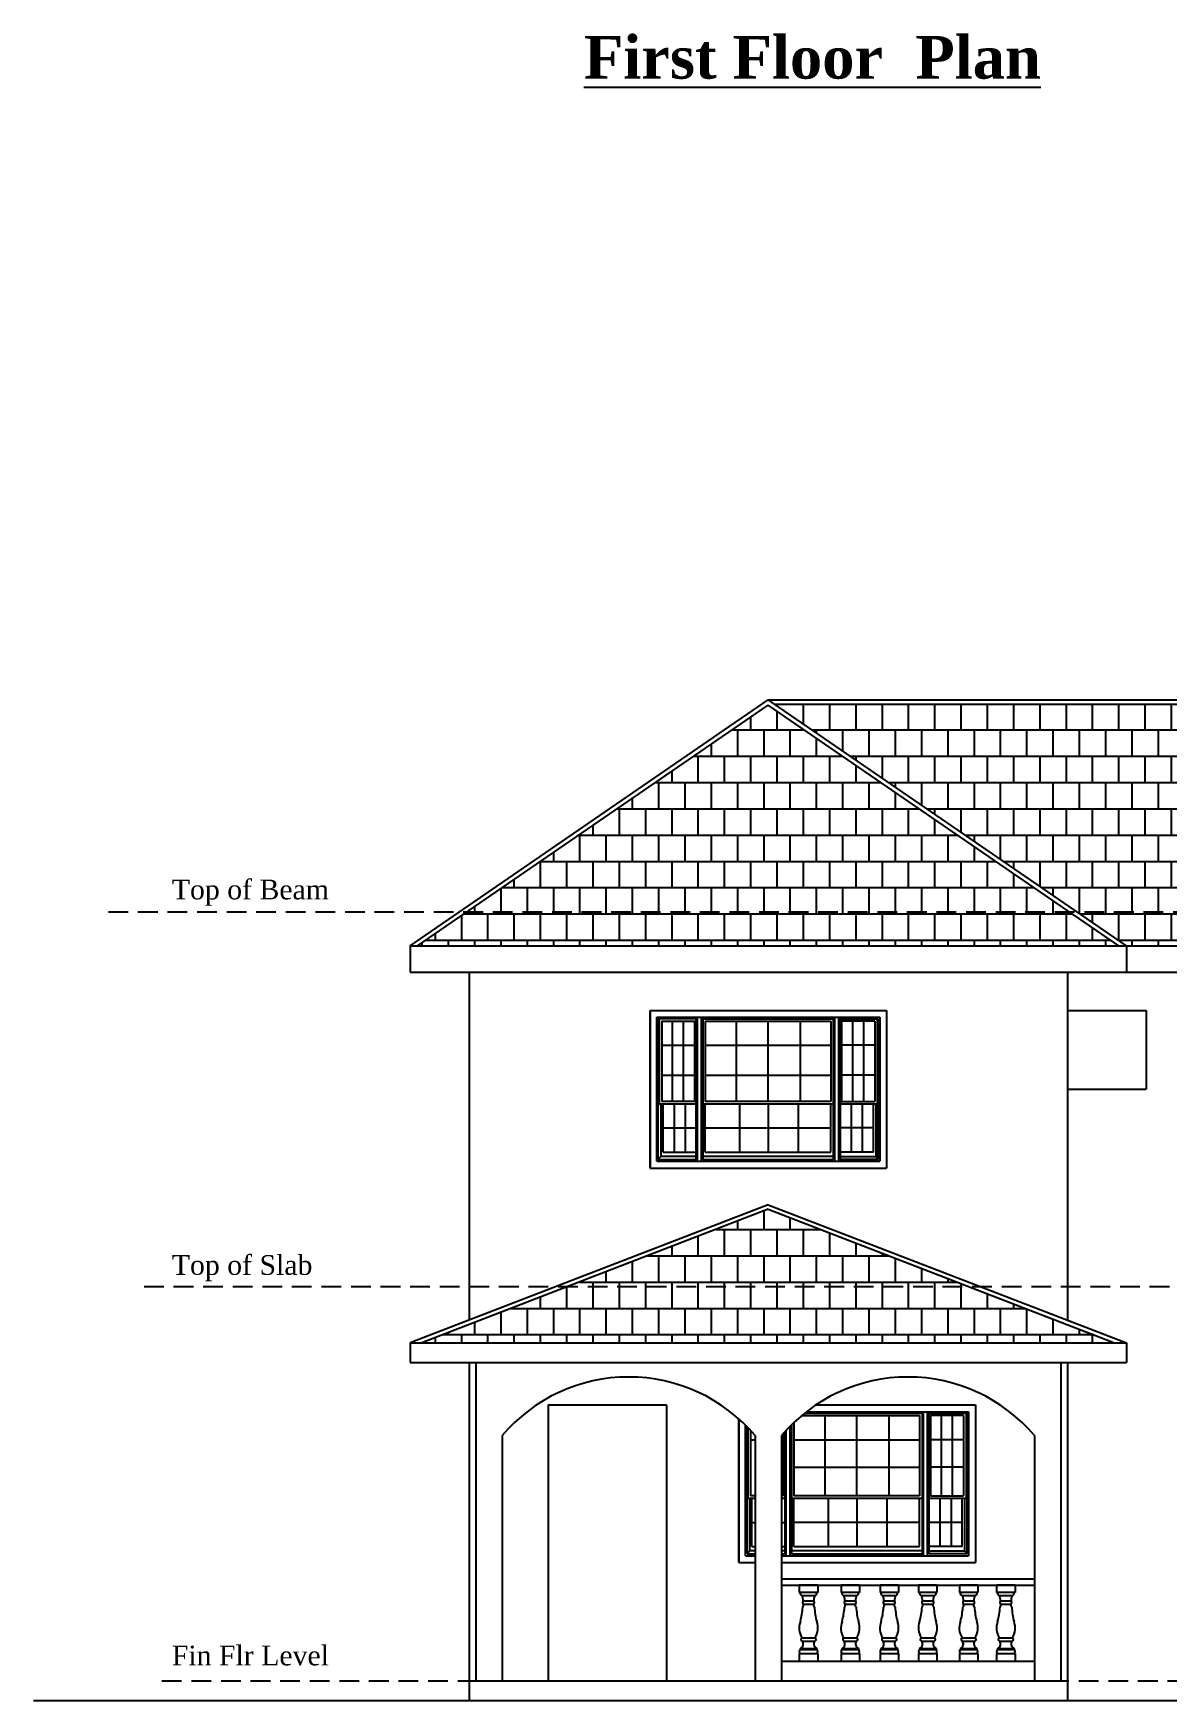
# Model space of a CAD drawing. Header units: inches. Extents: x 8172 to 11619, y -1386 to 1167.
# Drawn here: x 9700 to 10045, y -1351 to -844 of the extents above; entities that cross this region are included whole.
import ezdxf

# ---------------------------------------------------------------- set-up
doc = ezdxf.new("R2010")
doc.units = ezdxf.units.IN
doc.header["$LTSCALE"] = 48
doc.header["$MEASUREMENT"] = 0
doc.linetypes.add('0', pattern=[0])
doc.linetypes.add('HIDDEN2', pattern=[0.1875, 0.125, -0.0625])
doc.layers.add('A-Glaz', color=92, linetype='Continuous')
doc.layers.add('A-Wall', color=40, linetype='Continuous')
doc.styles.get("Standard").update_dxf_attribs({"font": 'romantic.ttf'})
pattern_1 = [(0, (-4338.048, -2400.059), (0, 8), []), (90, (-4338.0483, -2400.0588), (-4, 8), [8, -8])]

msp = doc.modelspace()

# ---------------------------------------------------------------- hatches: boundary and pattern name
h = msp.add_hatch()
h.set_pattern_fill('AR-B88', color=8, style=0)
h.set_pattern_definition(pattern_1)
h.paths.add_polyline_path([(10171.26, -1048.49), (10064.55, -1121.77), (10277.96, -1121.77)])
h.paths.add_polyline_path([(10169.36, -1048.21), (9925.15, -1048.21), (10032.26, -1121.77), (10062.26, -1121.77)])
h.paths.add_polyline_path([(9923.26, -1048.49), (9816.55, -1121.77), (10029.96, -1121.77)])
h = msp.add_hatch()
h.set_pattern_fill('AR-B88', color=8, style=0)
h.set_pattern_definition(pattern_1)
h.paths.add_polyline_path([(9923.26, -1201.9), (9817.87, -1242.51), (10028.64, -1242.51)])

# ---------------------------------------------------------------- linework, layer by layer
at = {"color": 5}
for p, q in [((9814.26, -1121.77), (9923.26, -1046.91)), ((9816.55, -1121.77), (9923.26, -1048.49)), ((10032.26, -1121.77), (9923.26, -1046.91)), ((9923.26, -1046.91), (10171.26, -1046.91)), ((10029.96, -1121.77), (9923.26, -1048.49)), ((9925.15, -1048.21), (10169.36, -1048.21)), ((9814.26, -1121.77), (9814.26, -1129.77)), ((9814.26, -1121.77), (10032.26, -1121.77)), ((10032.26, -1121.77), (10032.26, -1129.77)), ((10032.26, -1121.77), (10062.26, -1121.77)), ((9814.26, -1129.77), (10032.26, -1129.77)), ((10032.26, -1129.77), (10062.26, -1129.77)), ((9923.26, -1200.51), (9814.26, -1242.51)), ((9923.26, -1201.9), (9817.87, -1242.51)), ((9923.26, -1200.51), (10032.26, -1242.51)), ((9923.26, -1201.9), (10028.64, -1242.51)), ((9814.26, -1242.51), (10032.26, -1242.51)), ((9814.26, -1242.51), (9814.26, -1248.51)), ((10032.26, -1242.51), (10032.26, -1248.51)), ((9814.26, -1248.51), (10032.26, -1248.51))]:
    msp.add_line(p, q, dxfattribs=at)
at = {"color": 8, "linetype": 'HIDDEN2'}
for p, q in [((9722.45, -1111.41), (10318.73, -1111.41)), ((9733.3, -1225.41), (10318.73, -1225.41)), ((9738.74, -1345.41), (10318.73, -1345.41))]:
    msp.add_line(p, q, dxfattribs=at)
for p, q in [((9887.26, -1141.41), (9887.26, -1189.41)), ((9914.26, -1265.65), (9914.26, -1309.41)), ((9914.26, -1265.65), (9914.26, -1309.41)), ((9914.26, -1309.41), (9919.26, -1309.41)), ((9699.61, -1351.41), (10292.77, -1351.41))]:
    msp.add_line(p, q)
at = {"layer": 'A-Glaz', "linetype": '0'}
for p, q in [((9887.26, -1189.41), (9887.26, -1141.41)), ((9887.26, -1141.41), (9959.26, -1141.41)), ((9889.34, -1187.32), (9889.34, -1143.49)), ((9889.34, -1143.49), (9957.17, -1143.49)), ((9889.79, -1186.73), (9889.79, -1143.94)), ((9901.24, -1143.94), (9889.79, -1143.94)), ((9890.08, -1143.94), (9890.08, -1169.84)), ((9890.83, -1144.68), (9890.83, -1169.1)), ((9890.83, -1144.68), (9900.8, -1144.68)), ((9894.15, -1169.1), (9894.15, -1144.68)), ((9897.47, -1169.1), (9897.47, -1144.68)), ((9900.8, -1144.68), (9900.8, -1169.1)), ((9901.24, -1143.94), (9901.24, -1186.73)), ((9901.69, -1187.32), (9901.69, -1143.49)), ((9902.88, -1187.32), (9902.88, -1143.49)), ((9903.33, -1143.94), (9903.33, -1186.73)), ((9903.33, -1143.94), (9943.04, -1143.94)), ((9904.07, -1144.68), (9904.07, -1169.1)), ((9904.07, -1144.68), (9942.3, -1144.68)), ((9913.59, -1169.1), (9913.59, -1144.68)), ((9923.18, -1169.1), (9923.18, -1144.68)), ((9933.08, -1169.1), (9933.08, -1144.68)), ((9942.3, -1144.68), (9942.3, -1169.1)), ((9943.04, -1143.94), (9943.04, -1186.73)), ((9943.49, -1187.32), (9943.49, -1143.49)), ((9944.68, -1187.32), (9944.68, -1143.49)), ((9944.73, -1169.1), (9944.73, -1144.68)), ((9945.12, -1143.94), (9945.12, -1186.73)), ((9945.12, -1143.94), (9956.73, -1143.94)), ((9945.57, -1144.68), (9945.57, -1169.1)), ((9955.69, -1144.68), (9945.57, -1144.68)), ((9948.94, -1169.1), (9948.94, -1144.68)), ((9952.31, -1169.1), (9952.31, -1144.68)), ((9955.69, -1144.68), (9955.69, -1169.1)), ((9956.43, -1143.94), (9956.43, -1169.84)), ((9956.73, -1186.73), (9956.73, -1143.94)), ((9957.17, -1143.49), (9957.17, -1187.32)), ((9959.26, -1141.41), (9959.26, -1189.41)), ((10014.26, -1141.41), (10038.26, -1141.41)), ((10038.26, -1141.41), (10038.26, -1165.41)), ((9890.83, -1152.01), (9900.8, -1152.01)), ((9904.07, -1152.01), (9942.3, -1152.01)), ((9955.69, -1152.01), (9945.57, -1152.01)), ((9890.83, -1161.11), (9900.8, -1161.11)), ((9904.07, -1161.11), (9942.3, -1161.11)), ((9955.69, -1161.11), (9945.57, -1161.11)), ((10014.26, -1165.41), (10038.26, -1165.41)), ((9890.08, -1169.84), (9901.24, -1169.84)), ((9890.53, -1169.84), (9890.53, -1185.84)), ((9900.8, -1169.1), (9890.83, -1169.1)), ((9891.27, -1184.5), (9891.27, -1169.84)), ((9894.6, -1169.84), (9894.6, -1184.5)), ((9897.92, -1169.84), (9897.92, -1184.5)), ((9903.33, -1169.84), (9943.04, -1169.84)), ((9942.3, -1169.1), (9904.07, -1169.1)), ((9904.07, -1184.5), (9904.07, -1169.84)), ((9914.48, -1169.84), (9914.48, -1184.5)), ((9923.18, -1169.84), (9923.18, -1184.5)), ((9932.31, -1169.84), (9932.31, -1184.5)), ((9942.3, -1184.5), (9942.3, -1169.84)), ((9944.73, -1169.84), (9944.73, -1184.5)), ((9945.12, -1169.84), (9956.43, -1169.84)), ((9945.57, -1169.1), (9955.69, -1169.1)), ((9948.5, -1169.84), (9948.5, -1184.5)), ((9951.87, -1169.84), (9951.87, -1184.5)), ((9955.24, -1184.5), (9955.24, -1169.84)), ((9955.98, -1169.84), (9955.98, -1185.84)), ((9891.27, -1177.17), (9901.24, -1177.17)), ((9904.07, -1177.1), (9942.3, -1177.1)), ((9955.24, -1177.17), (9945.12, -1177.17)), ((9889.79, -1186.73), (9890.53, -1185.84)), ((9889.79, -1186.73), (9901.24, -1186.73)), ((9901.24, -1185.84), (9890.53, -1185.84)), ((9891.27, -1184.5), (9901.24, -1184.5)), ((9943.04, -1185.84), (9903.33, -1185.84)), ((9903.33, -1186.73), (9943.04, -1186.73)), ((9904.07, -1184.5), (9942.3, -1184.5)), ((9955.24, -1184.5), (9945.12, -1184.5)), ((9945.12, -1185.84), (9955.98, -1185.84)), ((9956.73, -1186.73), (9945.12, -1186.73)), ((9956.73, -1186.73), (9955.98, -1185.84)), ((9887.26, -1189.41), (9959.26, -1189.41)), ((9889.34, -1187.32), (9957.17, -1187.32)), ((9856.26, -1261.41), (9856.26, -1345.41)), ((9856.26, -1261.41), (9892.26, -1261.41)), ((9892.26, -1261.41), (9892.26, -1345.41)), ((9937.77, -1261.41), (9986.26, -1261.41)), ((9986.26, -1261.41), (9986.26, -1309.41)), ((9914.26, -1309.41), (9914.26, -1265.65)), ((9916.34, -1307.32), (9916.34, -1267.6)), ((9916.79, -1306.73), (9916.79, -1268.05)), ((9929.88, -1307.32), (9929.88, -1267.9)), ((9930.33, -1267.46), (9930.33, -1306.73)), ((9931.07, -1266.74), (9931.07, -1289.1)), ((9933.39, -1264.68), (9969.3, -1264.68)), ((9934.3, -1263.94), (9970.04, -1263.94)), ((9934.87, -1263.49), (9984.17, -1263.49)), ((9940.59, -1289.1), (9940.59, -1264.68)), ((9950.18, -1289.1), (9950.18, -1264.68)), ((9960.08, -1289.1), (9960.08, -1264.68)), ((9969.3, -1264.68), (9969.3, -1289.1)), ((9970.04, -1263.94), (9970.04, -1306.73)), ((9970.49, -1307.32), (9970.49, -1263.49)), ((9971.68, -1307.32), (9971.68, -1263.49)), ((9971.73, -1289.1), (9971.73, -1264.68)), ((9972.12, -1263.94), (9972.12, -1306.73)), ((9972.12, -1263.94), (9983.73, -1263.94)), ((9972.57, -1264.68), (9972.57, -1289.1)), ((9982.69, -1264.68), (9972.57, -1264.68)), ((9975.94, -1289.1), (9975.94, -1264.68)), ((9979.31, -1289.1), (9979.31, -1264.68)), ((9982.69, -1264.68), (9982.69, -1289.1)), ((9983.43, -1263.94), (9983.43, -1289.84)), ((9983.73, -1306.73), (9983.73, -1263.94)), ((9984.17, -1263.49), (9984.17, -1307.32)), ((9917.08, -1268.36), (9917.08, -1289.84)), ((9917.83, -1269.15), (9917.83, -1289.1)), ((9917.83, -1272.01), (9919.26, -1272.01)), ((9927.26, -1272.01), (9927.8, -1272.01)), ((9927.8, -1270.13), (9927.8, -1289.1)), ((9928.24, -1269.63), (9928.24, -1306.73)), ((9928.69, -1307.32), (9928.69, -1269.14)), ((9931.07, -1272.01), (9969.3, -1272.01)), ((9982.69, -1272.01), (9972.57, -1272.01)), ((9931.07, -1280.34), (9969.3, -1280.34)), ((9982.69, -1280.34), (9972.57, -1280.34)), ((9917.08, -1289.84), (9919.26, -1289.84)), ((9917.53, -1289.84), (9917.53, -1305.84)), ((9919.26, -1289.1), (9917.83, -1289.1)), ((9918.27, -1304.5), (9918.27, -1289.84)), ((9927.8, -1289.1), (9927.26, -1289.1)), ((9927.26, -1289.84), (9928.24, -1289.84)), ((9930.33, -1289.84), (9970.04, -1289.84)), ((9969.3, -1289.1), (9931.07, -1289.1)), ((9931.07, -1304.5), (9931.07, -1289.84)), ((9941.48, -1289.84), (9941.48, -1304.5)), ((9950.18, -1289.84), (9950.18, -1304.5)), ((9959.31, -1289.84), (9959.31, -1304.5)), ((9969.3, -1304.5), (9969.3, -1289.84)), ((9971.73, -1289.84), (9971.73, -1304.5)), ((9972.12, -1289.84), (9983.43, -1289.84)), ((9972.57, -1289.1), (9982.69, -1289.1)), ((9975.5, -1289.84), (9975.5, -1304.5)), ((9978.87, -1289.84), (9978.87, -1304.5)), ((9982.24, -1304.5), (9982.24, -1289.84)), ((9982.98, -1289.84), (9982.98, -1305.84)), ((9918.27, -1297.17), (9919.26, -1297.17)), ((9927.26, -1297.17), (9928.24, -1297.17)), ((9931.07, -1297.1), (9969.3, -1297.1)), ((9982.24, -1297.17), (9972.12, -1297.17)), ((9916.34, -1307.32), (9919.26, -1307.32)), ((9916.79, -1306.73), (9917.53, -1305.84)), ((9916.79, -1306.73), (9919.26, -1306.73)), ((9919.26, -1305.84), (9917.53, -1305.84)), ((9918.27, -1304.5), (9919.26, -1304.5)), ((9927.26, -1304.5), (9928.24, -1304.5)), ((9928.24, -1305.84), (9927.26, -1305.84)), ((9927.26, -1306.73), (9928.24, -1306.73)), ((9927.26, -1307.32), (9984.17, -1307.32)), ((9970.04, -1305.84), (9930.33, -1305.84)), ((9930.33, -1306.73), (9970.04, -1306.73)), ((9931.07, -1304.5), (9969.3, -1304.5)), ((9982.24, -1304.5), (9972.12, -1304.5)), ((9972.12, -1305.84), (9982.98, -1305.84)), ((9983.73, -1306.73), (9972.12, -1306.73)), ((9983.73, -1306.73), (9982.98, -1305.84)), ((9914.26, -1309.41), (9919.26, -1309.41)), ((9927.26, -1309.41), (9986.26, -1309.41))]:
    msp.add_line(p, q, dxfattribs=at)
at = {"layer": 'A-Wall'}
for p, q in [((9832.26, -1129.77), (9832.26, -1235.57)), ((10014.26, -1129.77), (10014.26, -1235.57)), ((9832.26, -1248.51), (9832.26, -1351.41)), ((9834.26, -1248.51), (9834.26, -1345.41)), ((10012.26, -1248.51), (10012.26, -1345.41)), ((10014.26, -1248.51), (10014.26, -1351.41)), ((9842.26, -1270.76), (9842.26, -1345.41)), ((9919.26, -1270.76), (9919.26, -1345.41)), ((9927.26, -1270.76), (9927.26, -1345.41)), ((10004.26, -1270.76), (10004.26, -1345.41)), ((9832.26, -1345.41), (10014.26, -1345.41))]:
    msp.add_line(p, q, dxfattribs=at)
at = {"layer": 'A-Wall', "color": 6}
for p, q in [((9927.26, -1314.3), (10004.26, -1314.3)), ((9927.26, -1316.3), (10004.26, -1316.3)), ((9938.29, -1316.3), (9932.69, -1316.3)), ((9932.69, -1316.3), (9932.69, -1318.5)), ((9938.29, -1318.5), (9932.69, -1318.5)), ((9938.29, -1316.3), (9938.29, -1318.5)), ((9950.98, -1316.3), (9945.38, -1316.3)), ((9945.38, -1316.3), (9945.38, -1318.5)), ((9950.98, -1318.5), (9945.38, -1318.5)), ((9950.98, -1316.3), (9950.98, -1318.5)), ((9962.85, -1316.3), (9957.25, -1316.3)), ((9957.25, -1316.3), (9957.25, -1318.5)), ((9962.85, -1318.5), (9957.25, -1318.5)), ((9962.85, -1316.3), (9962.85, -1318.5)), ((9974.59, -1316.3), (9968.99, -1316.3)), ((9968.99, -1316.3), (9968.99, -1318.5)), ((9974.59, -1318.5), (9968.99, -1318.5)), ((9974.59, -1316.3), (9974.59, -1318.5)), ((9987.01, -1316.3), (9981.41, -1316.3)), ((9981.41, -1316.3), (9981.41, -1318.5)), ((9987.01, -1318.5), (9981.41, -1318.5)), ((9987.01, -1316.3), (9987.01, -1318.5)), ((9998.33, -1316.3), (9992.73, -1316.3)), ((9992.73, -1316.3), (9992.73, -1318.5)), ((9998.33, -1318.5), (9992.73, -1318.5)), ((9998.33, -1316.3), (9998.33, -1318.5)), ((9937.49, -1319.5), (9933.49, -1319.5)), ((9933.87, -1321.04), (9937.09, -1321.04)), ((9933.89, -1322.04), (9934.03, -1322.04)), ((9934.03, -1322.04), (9936.95, -1322.04)), ((9936.95, -1322.04), (9937.09, -1322.04)), ((9950.18, -1319.5), (9946.18, -1319.5)), ((9946.57, -1321.04), (9949.78, -1321.04)), ((9946.58, -1322.04), (9946.73, -1322.04)), ((9946.73, -1322.04), (9949.65, -1322.04)), ((9949.65, -1322.04), (9949.78, -1322.04)), ((9962.05, -1319.5), (9958.05, -1319.5)), ((9958.44, -1321.04), (9961.65, -1321.04)), ((9958.45, -1322.04), (9958.6, -1322.04)), ((9958.6, -1322.04), (9961.52, -1322.04)), ((9961.52, -1322.04), (9961.65, -1322.04)), ((9973.79, -1319.5), (9969.79, -1319.5)), ((9970.17, -1321.04), (9973.39, -1321.04)), ((9970.19, -1322.04), (9970.33, -1322.04)), ((9970.33, -1322.04), (9973.25, -1322.04)), ((9973.25, -1322.04), (9973.39, -1322.04)), ((9986.21, -1319.5), (9982.21, -1319.5)), ((9982.59, -1321.04), (9985.81, -1321.04)), ((9982.61, -1322.04), (9982.75, -1322.04)), ((9982.75, -1322.04), (9985.67, -1322.04)), ((9985.67, -1322.04), (9985.81, -1322.04)), ((9997.53, -1319.5), (9993.53, -1319.5)), ((9993.91, -1321.04), (9997.13, -1321.04)), ((9993.93, -1322.04), (9994.07, -1322.04)), ((9994.07, -1322.04), (9996.99, -1322.04)), ((9996.99, -1322.04), (9997.13, -1322.04)), ((9933.49, -1330.91), (9933.49, -1330.91)), ((9933.49, -1332.31), (9937.49, -1332.31)), ((9933.59, -1333.31), (9937.39, -1333.31)), ((9946.18, -1330.91), (9946.18, -1330.91)), ((9946.19, -1332.31), (9950.19, -1332.31)), ((9946.29, -1333.31), (9950.09, -1333.31)), ((9958.05, -1330.91), (9958.05, -1330.91)), ((9958.06, -1332.31), (9962.06, -1332.31)), ((9958.16, -1333.31), (9961.96, -1333.31)), ((9969.79, -1330.91), (9969.79, -1330.91)), ((9969.8, -1332.31), (9973.8, -1332.31)), ((9969.9, -1333.31), (9973.7, -1333.31)), ((9982.21, -1330.91), (9982.21, -1330.91)), ((9982.22, -1332.31), (9986.22, -1332.31)), ((9982.32, -1333.31), (9986.12, -1333.31)), ((9993.53, -1330.91), (9993.53, -1330.91)), ((9993.54, -1332.31), (9997.54, -1332.31)), ((9993.64, -1333.31), (9997.44, -1333.31)), ((9932.69, -1336.34), (9932.69, -1336.43)), ((9932.69, -1337.01), (9938.29, -1337.01)), ((9932.69, -1337.01), (9932.69, -1339.41)), ((9932.94, -1335.81), (9937.99, -1335.81)), ((9932.99, -1335.51), (9938.01, -1335.51)), ((9932.99, -1335.51), (9932.99, -1335.81)), ((9937.99, -1335.51), (9937.99, -1335.81)), ((9938.29, -1337.01), (9938.29, -1339.41)), ((9945.38, -1336.34), (9945.38, -1336.43)), ((9945.38, -1337.01), (9950.98, -1337.01)), ((9945.38, -1337.01), (9945.38, -1339.41)), ((9945.64, -1335.81), (9950.68, -1335.81)), ((9945.68, -1335.51), (9950.71, -1335.51)), ((9945.68, -1335.51), (9945.68, -1335.81)), ((9950.68, -1335.51), (9950.68, -1335.81)), ((9950.98, -1337.01), (9950.98, -1339.41)), ((9957.25, -1336.34), (9957.25, -1336.43)), ((9957.25, -1337.01), (9962.85, -1337.01)), ((9957.25, -1337.01), (9957.25, -1339.41)), ((9957.51, -1335.81), (9962.55, -1335.81)), ((9957.55, -1335.51), (9962.58, -1335.51)), ((9957.55, -1335.51), (9957.55, -1335.81)), ((9962.55, -1335.51), (9962.55, -1335.81)), ((9962.85, -1337.01), (9962.85, -1339.41)), ((9968.99, -1336.34), (9968.99, -1336.43)), ((9968.99, -1337.01), (9974.59, -1337.01)), ((9968.99, -1337.01), (9968.99, -1339.41)), ((9969.24, -1335.81), (9974.29, -1335.81)), ((9969.29, -1335.51), (9974.31, -1335.51)), ((9969.29, -1335.51), (9969.29, -1335.81)), ((9974.29, -1335.51), (9974.29, -1335.81)), ((9974.59, -1337.01), (9974.59, -1339.41)), ((9981.41, -1336.34), (9981.41, -1336.43)), ((9981.41, -1337.01), (9987.01, -1337.01)), ((9981.41, -1337.01), (9981.41, -1339.41)), ((9981.67, -1335.81), (9986.71, -1335.81)), ((9981.71, -1335.51), (9986.73, -1335.51)), ((9981.71, -1335.51), (9981.71, -1335.81)), ((9986.71, -1335.51), (9986.71, -1335.81)), ((9987.01, -1337.01), (9987.01, -1339.41)), ((9992.73, -1336.34), (9992.73, -1336.43)), ((9992.73, -1337.01), (9998.33, -1337.01)), ((9992.73, -1337.01), (9992.73, -1339.41)), ((9992.99, -1335.81), (9998.03, -1335.81)), ((9993.03, -1335.51), (9998.05, -1335.51)), ((9993.03, -1335.51), (9993.03, -1335.81)), ((9998.03, -1335.51), (9998.03, -1335.81)), ((9998.33, -1337.01), (9998.33, -1339.41)), ((9927.26, -1339.41), (10004.26, -1339.41)), ((9932.69, -1339.41), (9938.29, -1339.41)), ((9945.38, -1339.41), (9950.98, -1339.41)), ((9957.25, -1339.41), (9962.85, -1339.41)), ((9968.99, -1339.41), (9974.59, -1339.41)), ((9981.41, -1339.41), (9987.01, -1339.41)), ((9992.73, -1339.41), (9998.33, -1339.41))]:
    msp.add_line(p, q, dxfattribs=at)
at = {"layer": 'A-Wall'}
for centre in [(9880.76, -1303.45), (9965.76, -1303.45)]:
    msp.add_arc(centre, 50.51, 40.3402, 139.6598, dxfattribs=at)
at = {"layer": 'A-Wall', "color": 6}
for centre, radius, start, end in [((9934.01, -1318.5), 1.12, 179.7246, 242.2029), ((9936.96, -1318.5), 1.12, 297.8084, 0.2641), ((9946.71, -1318.5), 1.12, 179.7246, 242.2029), ((9949.66, -1318.5), 1.12, 297.8084, 0.2641), ((9958.58, -1318.5), 1.12, 179.7246, 242.2029), ((9961.53, -1318.5), 1.12, 297.8084, 0.2641), ((9970.31, -1318.5), 1.12, 179.7246, 242.2029), ((9973.26, -1318.5), 1.12, 297.8084, 0.2641), ((9982.73, -1318.5), 1.12, 179.7246, 242.2029), ((9985.69, -1318.5), 1.12, 297.8084, 0.2641), ((9994.05, -1318.5), 1.12, 179.7246, 242.2029), ((9997, -1318.5), 1.12, 297.8084, 0.2641), ((9912.74, -1321.62), 21.05, 344.3651, 356.2276), ((9931.3, -1320.89), 2.59, 356.6569, 32.4795), ((9934.42, -1321.53), 0.737, 138.3804, 223.7865), ((9933.22, -1322.43), 0.77, 312.1352, 30.8961), ((9937.63, -1322.4), 0.652, 146.4235, 239.3545), ((9939.33, -1320.8), 2.26, 144.8018, 186.0036), ((9936.57, -1321.54), 0.715, 315.6011, 44.3989), ((9958.07, -1321.9), 20.8, 182.9094, 195.172), ((9925.44, -1321.62), 21.05, 344.3651, 356.2276), ((9944, -1320.89), 2.59, 356.6569, 32.4795), ((9947.12, -1321.53), 0.737, 138.3804, 223.7865), ((9945.92, -1322.43), 0.77, 312.1352, 30.8961), ((9950.33, -1322.4), 0.652, 146.4235, 239.3545), ((9952.03, -1320.8), 2.26, 144.8018, 186.0036), ((9949.27, -1321.54), 0.715, 315.6011, 44.3989), ((9970.77, -1321.9), 20.8, 182.9094, 195.172), ((9937.31, -1321.62), 21.05, 344.3651, 356.2276), ((9955.87, -1320.89), 2.59, 356.6569, 32.4795), ((9958.99, -1321.53), 0.737, 138.3804, 223.7865), ((9957.79, -1322.43), 0.77, 312.1352, 30.8961), ((9962.2, -1322.4), 0.652, 146.4235, 239.3545), ((9963.9, -1320.8), 2.26, 144.8018, 186.0036), ((9961.14, -1321.54), 0.715, 315.6011, 44.3989), ((9982.64, -1321.9), 20.8, 182.9094, 195.172), ((9949.04, -1321.62), 21.05, 344.3651, 356.2276), ((9967.61, -1320.89), 2.59, 356.6569, 32.4795), ((9970.72, -1321.53), 0.737, 138.3804, 223.7865), ((9969.53, -1322.43), 0.77, 312.1352, 30.8961), ((9973.93, -1322.4), 0.652, 146.4235, 239.3545), ((9975.63, -1320.8), 2.26, 144.8018, 186.0036), ((9972.88, -1321.54), 0.715, 315.6011, 44.3989), ((9994.37, -1321.9), 20.8, 182.9094, 195.172), ((9961.46, -1321.62), 21.05, 344.3651, 356.2276), ((9980.03, -1320.89), 2.59, 356.6569, 32.4795), ((9983.14, -1321.53), 0.737, 138.3804, 223.7865), ((9981.95, -1322.43), 0.77, 312.1352, 30.8961), ((9986.35, -1322.4), 0.652, 146.4235, 239.3545), ((9988.06, -1320.8), 2.26, 144.8018, 186.0036), ((9985.3, -1321.54), 0.715, 315.6011, 44.3989), ((10006.79, -1321.9), 20.8, 182.9094, 195.172), ((9972.78, -1321.62), 21.05, 344.3651, 356.2276), ((9991.35, -1320.89), 2.59, 356.6569, 32.4795), ((9994.46, -1321.53), 0.737, 138.3804, 223.7865), ((9993.27, -1322.43), 0.77, 312.1352, 30.8961), ((9997.67, -1322.4), 0.652, 146.4235, 239.3545), ((9999.38, -1320.8), 2.26, 144.8018, 186.0036), ((9996.62, -1321.54), 0.715, 315.6011, 44.3989), ((10018.11, -1321.9), 20.8, 182.9094, 195.172), ((9938.33, -1329.31), 5.69, 159.2293, 211.8171), ((9932.63, -1329.3), 5.71, 328.2595, 20.0272), ((9951.03, -1329.31), 5.69, 159.2293, 211.8171), ((9945.32, -1329.3), 5.71, 328.2595, 20.0272), ((9962.9, -1329.31), 5.69, 159.2293, 211.8171), ((9957.2, -1329.3), 5.71, 328.2595, 20.0272), ((9974.63, -1329.31), 5.69, 159.2293, 211.8171), ((9968.93, -1329.3), 5.71, 328.2595, 20.0272), ((9987.05, -1329.31), 5.69, 159.2293, 211.8171), ((9981.35, -1329.3), 5.71, 328.2595, 20.0272), ((9998.37, -1329.31), 5.69, 159.2293, 211.8171), ((9992.67, -1329.3), 5.71, 328.2595, 20.0272), ((9932.47, -1334.19), 1.42, 292.1285, 38.1685), ((9933.73, -1332.79), 0.534, 115.9565, 255.4941), ((9938.52, -1334.18), 1.43, 142.4762, 248.8381), ((9937.26, -1332.79), 0.532, 283.9683, 64.581), ((9945.17, -1334.19), 1.42, 292.1285, 38.1685), ((9946.43, -1332.79), 0.534, 115.9565, 255.4941), ((9951.22, -1334.18), 1.43, 142.4762, 248.8381), ((9949.96, -1332.79), 0.532, 283.9683, 64.581), ((9957.04, -1334.19), 1.42, 292.1285, 38.1685), ((9958.3, -1332.79), 0.534, 115.9565, 255.4941), ((9963.09, -1334.18), 1.43, 142.4762, 248.8381), ((9961.83, -1332.79), 0.532, 283.9683, 64.581), ((9968.78, -1334.19), 1.42, 292.1285, 38.1685), ((9970.03, -1332.79), 0.534, 115.9565, 255.4941), ((9974.83, -1334.18), 1.43, 142.4762, 248.8381), ((9973.57, -1332.79), 0.532, 283.9683, 64.581), ((9981.2, -1334.19), 1.42, 292.1285, 38.1685), ((9982.45, -1332.79), 0.534, 115.9565, 255.4941), ((9987.25, -1334.18), 1.43, 142.4762, 248.8381), ((9985.99, -1332.79), 0.532, 283.9683, 64.581), ((9992.52, -1334.19), 1.42, 292.1285, 38.1685), ((9993.77, -1332.79), 0.534, 115.9565, 255.4941), ((9998.57, -1334.18), 1.43, 142.4762, 248.8381), ((9997.31, -1332.79), 0.532, 283.9683, 64.581), ((9933.47, -1336.39), 0.785, 132.2162, 231.9612), ((9937.54, -1336.41), 0.75, 306.8699, 53.1301), ((9946.17, -1336.39), 0.785, 132.2162, 231.9612), ((9950.23, -1336.41), 0.75, 306.8699, 53.1301), ((9958.04, -1336.39), 0.785, 132.2162, 231.9612), ((9962.1, -1336.41), 0.75, 306.8699, 53.1301), ((9969.77, -1336.39), 0.785, 132.2162, 231.9612), ((9973.84, -1336.41), 0.75, 306.8699, 53.1301), ((9982.19, -1336.39), 0.785, 132.2162, 231.9612), ((9986.26, -1336.41), 0.75, 306.8699, 53.1301), ((9993.51, -1336.39), 0.785, 132.2162, 231.9612), ((9997.58, -1336.41), 0.75, 306.8699, 53.1301)]:
    msp.add_arc(centre, radius, start, end, dxfattribs=at)

# ---------------------------------------------------------------- texts
at = {"attachment_point": 1}
for s, width, insert, char_height in [('{\\fRomantic|b1|i0|c2|p2;\\LFirst Floor  Plan}', 187.9678, (9867.14, -844.92), 13), ('Top of Beam', 81.687, (9741.75, -1101.62), 6), ('Top of Slab', 81.687, (9741.75, -1215.86), 6), ('Fin Flr Level', 81.687, (9741.75, -1334.67), 6)]:
    msp.add_mtext_dynamic_manual_height_columns(s, width=width, gutter_width=1, heights=[0], dxfattribs=dict(at, insert=insert, char_height=char_height))

doc.saveas('drawing.dxf')
